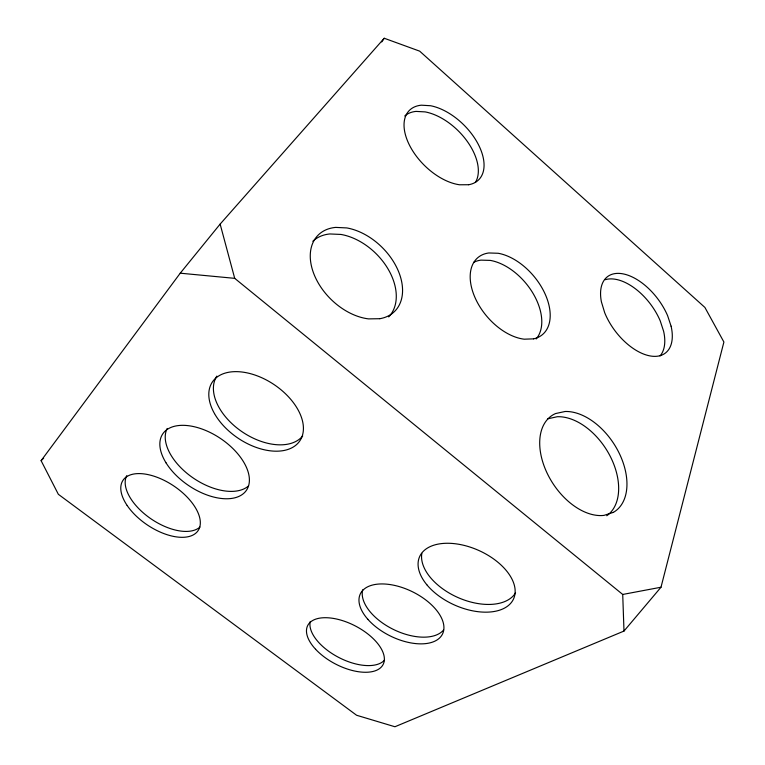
<?xml version="1.0" encoding="UTF-8"?>
<svg xmlns="http://www.w3.org/2000/svg" width="765" height="765" viewBox="0 0 765 765"><rect width="100%" height="100%" fill="white"/><g stroke="black" fill="none" stroke-linecap="round" stroke-linejoin="round"><path stroke-width="1.15" d="M660.998 587.233L723.9 342.022L704.9 307.434L419.669 51.15L384.24 38.25L220.138 224.097L180.234 273.191L41.1 460.673L58.35 494.305L356.595 715.256L394.931 726.75L623.991 631.058L660.998 587.233L622.72 594.453L234.712 278.345L180.234 273.191M381.725 41.932L384.24 38.25M41.1 460.673L43.634 458.187M547.788 418.809L557.283 416.724A56.887 36.424 57.2 0 1 610.604 457.049A56.887 36.424 57.2 0 1 606.76 515.753M220.138 224.097L234.712 278.345M622.72 594.453L623.991 631.058M473.851 262.261A49.792 30.973 50.1 0 1 480.936 260.129L490.241 260.396A49.792 30.973 50.1 0 1 533.301 293.817A49.792 30.973 50.1 0 1 536.141 338.972M312.828 241.271A53.579 36.452 44.6 0 1 329.82 233.956L340.97 234.444A53.579 36.452 44.6 0 1 388.333 269.462A53.579 36.452 44.6 0 1 388.716 316.901M605.278 279.703A47.583 26.785 53 0 1 660.233 320.889L663.628 331.293A47.583 26.785 53 0 1 660.042 355.955M404.733 115.993A48.711 28.315 44.9 0 1 416.007 111.403L425.168 111.9A48.711 28.315 44.9 0 1 467.329 141.487A48.711 28.315 44.9 0 1 475.381 182.433M384.537 660.128A42.228 21.563 27.4 0 1 338.579 657.365A42.228 21.563 27.4 0 1 310.274 621.429M443.614 629.949A45.479 24.824 26 0 1 393.114 629.299A45.479 24.824 26 0 1 362.725 589.758M515.553 592.837A51.179 29.95 24.1 0 1 459.392 598.154A51.179 29.95 24.1 0 1 421.831 553.372M199.942 527.075A44.953 23.658 33.9 0 1 150.045 518.173A44.953 23.658 33.9 0 1 126.761 475.639M248.539 485.928A50.127 28.544 33.9 0 1 192.206 477.303A50.127 28.544 33.9 0 1 167.181 428.467M302.701 435.993A52.393 32.36 34 0 1 241.233 431.183A52.393 32.36 34 0 1 216.83 376.112M613.396 512.349L604.044 515.371A57.356 36.376 57.1 0 1 547.118 473.143A57.356 36.376 57.1 0 1 555.581 413.549L565.096 411.494A57.356 36.376 57.1 0 1 619.449 453.722A57.356 36.376 57.1 0 1 613.396 512.349M533.559 338.857L524.216 339.191A50.241 30.896 50.1 0 1 474.348 296.026A50.241 30.896 50.1 0 1 488.864 252.966L498.197 253.272A50.241 30.896 50.1 0 1 545.971 295.978A50.241 30.896 50.1 0 1 533.559 338.857M379.842 318.699L368.567 318.89A54.009 36.452 44.7 0 1 313.325 272.445A54.009 36.452 44.7 0 1 335.653 227.396L346.841 227.932A54.009 36.452 44.7 0 1 399.435 273.813A54.009 36.452 44.7 0 1 379.842 318.699M468.677 184.728L459.564 184.776A49.037 28.248 45 0 1 408.931 144.069A49.037 28.248 45 0 1 421.381 105.188L430.561 105.733A49.037 28.248 45 0 1 479.1 145.981A49.037 28.248 45 0 1 468.677 184.728M671.096 326.196L667.635 315.744A47.927 26.689 53 0 0 623.58 273.975A47.927 26.689 53 0 0 601.395 301.802L604.694 312.713A47.927 26.689 53 0 0 649.504 355.811A47.927 26.689 53 0 0 671.096 326.196M214.516 413.616A52.709 32.283 33.9 0 0 296.428 444.714A52.709 32.283 33.9 0 0 257.394 375.921A52.709 32.283 33.9 0 0 214.516 413.616M166.129 462.978A50.461 28.429 33.9 0 0 243.7 493.368A50.461 28.429 33.9 0 0 204.035 429.787A50.461 28.429 33.9 0 0 166.129 462.978M127.143 505.464A45.192 23.562 33.8 0 0 195.945 533.052A45.192 23.562 33.8 0 0 158.556 477.848A45.192 23.562 33.8 0 0 127.143 505.464M426.813 584.728A51.504 29.854 24.2 0 0 510.59 603.422A51.504 29.854 24.2 0 0 462.443 544.996A51.504 29.854 24.2 0 0 426.813 584.728M367.831 619.287A45.728 24.729 26.1 0 0 440.764 636.719A45.728 24.729 26.1 0 0 395.782 585.684A45.728 24.729 26.1 0 0 367.831 619.287M315.61 649.275A42.448 21.458 27.4 0 0 382.051 666.181A42.448 21.458 27.4 0 0 338.627 619.516A42.448 21.458 27.4 0 0 315.61 649.275"/></g></svg>
